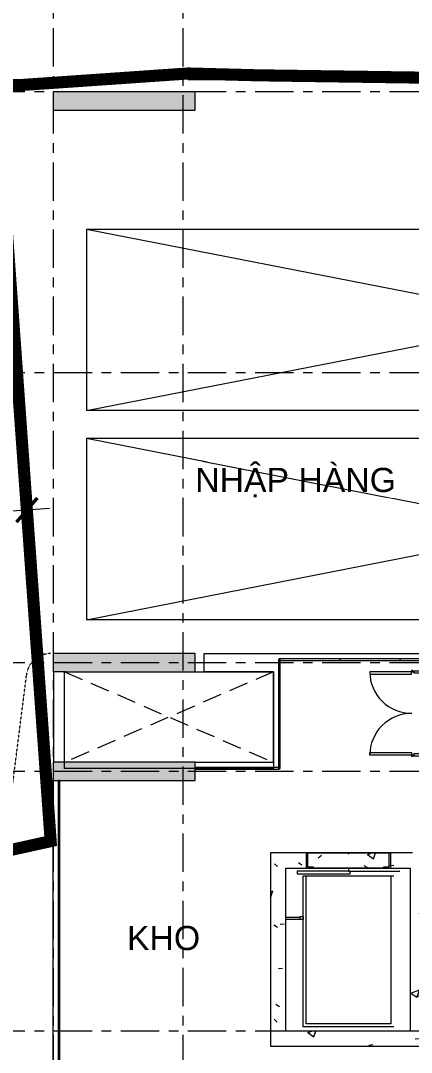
# Model space of a CAD drawing. Header units: millimetres. Extents: x -55734 to 162275, y -23881 to 125548.
# Drawn here: x -9036 to -2569, y 26498 to 43580 of the extents above; entities that cross this region are included whole.
import ezdxf
from ezdxf.xclip import XClip

# ---------------------------------------------------------------- set-up
doc = ezdxf.new("R2010")
doc.units = ezdxf.units.MM
doc.header["$XCLIPFRAME"] = 0
for name, pattern in [('gf$0$Dash', [6, 3, -3]), ('gf$0$Kume - Hidden Line', [2.2, 1.5, -0.7]), ('Grid Line', [22.225, 12.7, -3.175, 3.175, -3.175]), ('HIDDEN2', [4.7625, 3.175, -1.5875])]:
    doc.linetypes.add(name, pattern=pattern)
for name, color, linetype, lineweight in [('A-DETL-GENF', 31, 'Continuous', 5), ('CHU', 181, 'Continuous', 5), ('CUA', 31, 'Continuous', 9), ('DIM', 1, 'Continuous', 5), ('G-IMPT', 8, 'Continuous', 5), ('gf$0$A-_DETA----_E', 8, 'Continuous', 9), ('gf$0$C-_CPRK----_E', 214, 'gf$0$Kume - Hidden Line', 9), ('HATCH-1', 8, 'Continuous', 5), ('HATCH-TUONG', 152, 'Continuous', 15), ('KINH', 152, 'Continuous', 5), ('NET CAT', 3, 'Continuous', 5), ('NET THAY 2', 55, 'Continuous', 5), ('NET-CAT', 3, 'Continuous', 15), ('NET-THAY', 2, 'Continuous', 9), ('TRUC', 225, 'Continuous', 5)]:
    doc.layers.add(name, color=color, linetype=linetype, lineweight=lineweight)
doc.layers.add('CGXD', color=5, linetype='HIDDEN2')
doc.styles.add('Arial_1', font='arial.ttf', dxfattribs={"height": 400})
doc.styles.add('TA1', font='arial.ttf')
doc.dimstyles.new('D_300_KTx3.0', dxfattribs={"dimtxt": 600, "dimasz": 375, "dimexe": 375, "dimexo": 375, "dimgap": 160, "dimtad": 1, "dimdec": 0, "dimzin": 9, "dimtxsty": 'TA1', "dimblk": 'ARCHTICK', "dimcen": 1, "dimdle": 375, "dimclrd": 256, "dimclre": 256, "dimclrt": 7, "dimadec": 0, "dimazin": 0, "dimtfac": 1, "dimtdec": 0, "dimtix": 1, "dimtmove": 1, "dimatfit": 3, "dimldrblk": 'ARCHTICK', "dimfxl": 1, "dimtolj": 1, "dimtzin": 0, "dimlwd": -1, "dimlwe": -1, "dimarcsym": 0})
pattern_1 = [(50, (0, 0), (1457.47, -127.512), [152.4, -1676.4]), (355, (0, 0), (-281.94, 1528.454), [121.92, -1341.12]), (100.451, (121.5, -10.6), (1175.54, 1400.93), [129.52, -1424.72]), (46.184, (0, 406.4), (2168.63, -336.34), [228.6, -2514.6]), (96.636, (180.7, 378.4), (1899.22, 1979.42), [194.28, -2137.08]), (351.184, (0, 406.4), (1899.24, 1979.4), [182.88, -2011.68]), (21, (203.2, 304.8), (1212.915, -818.12), [152.4, -1676.4]), (326, (203.2, 304.8), (494.42, 1473.504), [121.92, -1341.12]), (71.451, (304.3, 236.6), (1707.34, 655.37), [129.52, -1424.72]), (37.5, (0, 0), (24.709, 676.44), [67.056, -1257.808, 67.056, -1294.384, -1346.2]), (37.5, (0, 0), (24.709, 676.44), [-2686.304, 67.056, -1279.144]), (7.5, (0, 0), (534.558, 801.444), [67.056, -709.168, 67.056, -1227.328, -513.08]), (7.5, (0, 0), (534.558, 801.444), [-2070.608, 67.056, -446.024]), (327.5, (-453.14, 0), (1084.7275, -45.831), [67.056, -440.944, 67.056, -1517.904, -2103.12]), (327.5, (-453.14, 0), (1084.7275, -45.831), [-2092.96, 67.056, -2036.064]), (317.5, (-656.3, 0), (1185.035, 203.414), [67.056, -593.344, 67.056, -985.52, -1493.52]), (317.5, (-656.3, 0), (1185.035, 203.414), [-1712.976, 67.056, -1426.464])]

# ---------------------------------------------------------------- blocks, each defined once
blk = doc.blocks.new('ALC1807-ASCENT PLAZA-KET CAU 1_rvt-1-MẶT BẰNG TẦNG 1')
at = {"layer": 'NET CAT'}
for points in [[(-6149, 42100), (-6149, 42400), (-8499, 42400), (-8499, 42100)], [(-8489, 32800), (-6149, 32800), (-6149, 33100), (-8499, 33100), (-8499, 32800)], [(-8489, 31000), (-6149, 31000), (-6149, 31300), (-8499, 31300), (-8499, 31000)]]:
    blk.add_hatch(color=7, dxfattribs=at).paths.add_polyline_path(points, flags=0)
at = {"layer": 'NET CAT', "color": 90, "lineweight": 13}
for p, q in [((-6149, 42400), (-8499, 42400)), ((-8499, 42400), (-8499, 42100)), ((-6149, 42100), (-6149, 42400)), ((-8499, 42100), (-6149, 42100)), ((-6149, 33100), (-8499, 33100)), ((-8499, 33100), (-8499, 32800)), ((-6149, 32800), (-6149, 33100)), ((-8499, 32800), (-8489, 32800)), ((-8289, 32800), (-6149, 32800)), ((-8489, 31300), (-8499, 31300)), ((-8499, 31300), (-8499, 31000)), ((-6149, 31300), (-8289, 31300)), ((-6149, 31000), (-6149, 31300)), ((-8499, 31000), (-6149, 31000))]:
    blk.add_line(p, q, dxfattribs=at)
at = {"layer": 'NET-THAY', "color": 50}
for p, q in [((-5999, 32800), (-5999, 33100)), ((-5999, 33100), (1301, 33100)), ((-4855, 32800), (-5999, 32800)), ((-4849, 32800), (-4855, 32800)), ((-4849, 31300), (-4849, 32800)), ((-6149, 31300), (-5999, 31300)), ((-5999, 31300), (-4855, 31300)), ((-4855, 31300), (-4849, 31300)), ((-8499, 25300), (-8499, 31000))]:
    blk.add_line(p, q, dxfattribs=at)
blk = doc.blocks.new('THANG MAY 3 - THANG MAY 3_dwg-367765-MẶT BẰNG TẦNG 1')
at = {"layer": 'G-IMPT'}
for p, q in [((-4298, 29765), (-4298, 29515)), ((-4268, 29765), (-2928, 29765)), ((-2898, 29515), (-2898, 29765)), ((-3018, 29515), (-4178, 29515)), ((-4628, 28700), (-4398, 28700)), ((-4628, 28670), (-4398, 28670))]:
    blk.add_line(p, q, dxfattribs=at)
at = {"layer": 'G-IMPT', "flags": 128}
for points in [[(-4298, 29515), (-4178, 29515), (-4178, 29530), (-4268, 29530), (-4268, 29765), (-4298, 29765)], [(-2898, 29765), (-2928, 29765), (-2928, 29530), (-3018, 29530), (-3018, 29515), (-2898, 29515)], [(-2848, 26885), (-4348, 26885), (-4348, 29385), (-2848, 29385)], [(-2898, 29385), (-2898, 26935), (-4298, 26935), (-4298, 29385)], [(-2748, 29505), (-3598, 29505), (-3598, 29462), (-2748, 29462)]]:
    blk.add_lwpolyline(points, dxfattribs=at)
for points in [[(-4448, 29420), (-3568, 29420), (-3568, 29462), (-4448, 29462)], [(-4348, 28710), (-4348, 28660), (-4398, 28660), (-4398, 28710)]]:
    blk.add_lwpolyline(points, close=True, dxfattribs=at)
blk = doc.blocks.new('THANG MAY 3 - THANG MAY 3-367766-MẶT BẰNG TẦNG 1')
blk.add_blockref('THANG MAY 3 - THANG MAY 3_dwg-367765-MẶT BẰNG TẦNG 1', (4348, -26885))
blk = doc.blocks.new('gf$0$Loading Parking Space - Loading Lot-2165419-IDEA-1st Storey')
at = {"layer": 'gf$0$A-_DETA----_E'}
for p, q in [((0, 9000), (1500, 1349, 0)), ((3000, 9000), (0, 9000)), ((0, 1349, 0), (0, 9000)), ((1500, 1349, 0), (3000, 9000)), ((3000, 1349, 0), (3000, 9000)), ((3000, 1349, 0), (0, 1349, 0))]:
    blk.add_line(p, q, dxfattribs=at)
blk = doc.blocks.new('A$C56D52FB6')
at = {"layer": 'gf$0$A-_DETA----_E', "color": 190, "linetype": 'gf$0$Dash'}
blk.add_line((-105826, 4088, 0), (-104908, 11342, 0), dxfattribs=at)
blk.add_arc((-104512, 11292, 0), 400, 90, 172.7926, dxfattribs=at)
at = {"layer": 'gf$0$C-_CPRK----_E', "linetype": 'Continuous', "rotation": 90}
for p in [(-94915, 15715), (-94915, 12251, 0)]:
    blk.add_blockref('gf$0$Loading Parking Space - Loading Lot-2165419-IDEA-1st Storey', p, dxfattribs=at)
blk = doc.blocks.new('CUA 2 CANH MO KHUNG NHOM - 1 - Type 1-362138-MẶT BẰNG TẦNG 1')
at = {"layer": 'CUA'}
for p, q in [((-588, 811), (-548, 811)), ((-588, 122), (-588, 811)), ((-548, 811), (-548, 122)), ((750, 811), (750, 122)), ((790, 811), (750, 811)), ((790, 122), (790, 811)), ((-548, 122), (-588, 122)), ((750, 122), (790, 122))]:
    blk.add_line(p, q, dxfattribs=at)
at = {"layer": 'CUA', "lineweight": 5}
for p, q in [((-589, 122), (-609, 122)), ((-609, 122), (-609, 102)), ((-609, 102), (-599, 102)), ((-599, 102), (-599, -98)), ((-589, 81), (-589, 122)), ((-569, 81), (-589, 81)), ((-569, -118), (-569, 81)), ((791, 81), (771, 81)), ((771, 81), (771, -118)), ((811, 122), (791, 122)), ((791, 122), (791, 81)), ((801, -98), (801, 102)), ((801, 102), (811, 102)), ((811, 102), (811, 122)), ((-599, -98), (-609, -98)), ((-609, -98), (-609, -118)), ((-609, -118), (-569, -118)), ((771, -118), (811, -118)), ((811, -98), (801, -98)), ((811, -118), (811, -98))]:
    blk.add_line(p, q, dxfattribs=at)
for centre, start, end in [((-588, 122), 359.5, 90), ((790, 122), 90, 180.5)]:
    blk.add_arc(centre, 688, start, end, dxfattribs=at)
blk = doc.blocks.new('System Panel - Glazed-394770-MẶT BẰNG TẦNG 1')
at = {"layer": 'KINH', "lineweight": 9}
for p, q in [((500, 13), (-500, 13)), ((-500, 13), (-500, -13)), ((500, -13), (500, 13)), ((-500, -13), (500, -13))]:
    blk.add_line(p, q, dxfattribs=at)
blk = doc.blocks.new('System Panel - Glazed-540955-MẶT BẰNG TẦNG 1')
at = {"layer": 'KINH', "lineweight": 9}
for p, q in [((500, 13), (-500, 13)), ((-500, 13), (-500, -13)), ((500, -13), (500, 13)), ((-500, -13), (500, -13))]:
    blk.add_line(p, q, dxfattribs=at)
blk = doc.blocks.new('System Panel - Glazed-771526-MẶT BẰNG TẦNG 1')
at = {"layer": 'KINH', "lineweight": 9}
for p, q in [((400, 13), (-400, 13)), ((-400, 13), (-400, -13)), ((400, -13), (400, 13)), ((-400, -13), (400, -13))]:
    blk.add_line(p, q, dxfattribs=at)
blk = doc.blocks.new('System Panel - Glazed-771690-MẶT BẰNG TẦNG 1')
at = {"layer": 'KINH', "lineweight": 9}
for p, q in [((197, 13), (-197, 13)), ((-197, 13), (-197, -13)), ((197, -13), (197, 13)), ((-197, -13), (197, -13))]:
    blk.add_line(p, q, dxfattribs=at)
blk = doc.blocks.new('_ARCHTICK')
at = {"color": 0, "linetype": 'ByBlock', "const_width": 0.15}
blk.add_lwpolyline([(-0.5, -0.5), (0.5, 0.5)], dxfattribs=at)
blk = doc.blocks.new('*D155')
at = {"layer": 'Defpoints', "color": 0, "transparency": 16777216}
for p in [(46801, 68969, 0), (42811, 68682), (42811, 68682)]:
    blk.add_point(p, dxfattribs=at)
at = {"layer": 'DIM', "transparency": 16777216}
blk.add_line((47175, 68996), (42437, 68656), dxfattribs=at)
for p, xscale, yscale, zscale, rotation in [((46801, 68969), 374.9999999999999, 374.9999999999999, 374.9999999999999, 4.109127579739793), ((42811, 68682), 375, 375, 375, 184.1091275797397)]:
    blk.add_blockref('_ARCHTICK', p, dxfattribs=dict(at, xscale=xscale, yscale=yscale, zscale=zscale, rotation=rotation))
at = {"layer": 'DIM', "color": 7, "transparency": 16777216, "insert": (44773, 69291), "char_height": 600, "attachment_point": 5, "rotation": 4.1091, "style": 'TA1'}
blk.add_mtext('\\A1;4000', dxfattribs=at)
blk = doc.blocks.new('*D156')
at = {"layer": 'Defpoints', "color": 0, "transparency": 16777216}
for p in [(42381, 59578, 0), (42381, 59578), (46380, 59499, 0)]:
    blk.add_point(p, dxfattribs=at)
at = {"layer": 'DIM', "transparency": 16777216}
blk.add_line((46755, 59491), (42006, 59586), dxfattribs=at)
for p, xscale, yscale, zscale, rotation in [((42381, 59578), 375, 375, 375, 178.8581290590944), ((46380, 59499), 375.0000000000001, 375.0000000000001, 375.0000000000001, 358.8581290590944)]:
    blk.add_blockref('_ARCHTICK', p, dxfattribs=dict(at, xscale=xscale, yscale=yscale, zscale=zscale, rotation=rotation))
at = {"layer": 'DIM', "color": 7, "transparency": 16777216, "insert": (44390, 60005), "char_height": 600, "attachment_point": 5, "rotation": 358.8581, "style": 'TA1'}
blk.add_mtext('\\A1;4000', dxfattribs=at)
blk = doc.blocks.new('A$C1F0A2BF7')
at = {"layer": 'CGXD', "ltscale": 200, "const_width": 200, "elevation": 0}
for points in [[(153561.1, 72890.8), (130418, 65461.2), (128403.5, 71788.7), (125832.2, 71058.2), (118267.2, 69299.8), (97389.2, 64252.5), (95665.1, 76400.8), (89158.6, 76288.4), (80095.2, 76240.2), (75966.3, 76254.7), (71950.1, 76296), (68041.4, 76232.4), (63824.1, 76163.2), (62710.9, 76152.8), (59200.8, 76148.4), (53256.4, 76129.8), (50614.3, 76167.4), (49470.6, 76197.6), (45331.3, 75911)], [(46406.7, 74451.5), (47194.7, 63486.7), (46424.3, 63316.7)]]:
    blk.add_lwpolyline(points, dxfattribs=at)
at = {"layer": 'DIM'}
for p1, p2, picture, middle in [((46800.7, 68969.1, 0), (42811.4, 68682.5, 0), '*D155', (44772.6, 69290.9, 0)), ((46379.8, 59498.6, 0), (42380.8, 59578.3, 0), '*D156', (44389.6, 60004.7, 0))]:
    dim = blk.add_aligned_dim(p1=p1, p2=p2, distance=0, dimstyle='D_300_KTx3.0', dxfattribs=at)
    dim.commit()
    dim.dimension.update_dxf_attribs({"geometry": picture, "text_midpoint": middle})

msp = doc.modelspace()

# ---------------------------------------------------------------- hatches: boundary and pattern name
at = {"layer": 'HATCH-TUONG', "lineweight": 5}
h = msp.add_hatch(dxfattribs=at)
h.set_pattern_fill('FP_2', color=256, style=0, pattern_type=2)
h.set_pattern_definition(pattern_1)
h.paths.add_polyline_path([(-2589.5, 29549.9), (-2589.5, 29799.9), (-4899.5, 29799.9), (-4899.5, 29549.9), (-4649.5, 29549.9)], flags=0)
h = msp.add_hatch(dxfattribs=at)
h.set_pattern_fill('FP_2', color=256, style=0, pattern_type=2)
h.set_pattern_definition(pattern_1)
h.paths.add_polyline_path([(-2339.5, 26849.9), (-2339.5, 29799.9), (-2589.5, 29799.9), (-2589.5, 26849.9)], flags=0)
h = msp.add_hatch(dxfattribs=at)
h.set_pattern_fill('FP_2', color=256, style=0, pattern_type=2)
h.set_pattern_definition(pattern_1)
h.paths.add_polyline_path([(-4649.5, 26599.9), (-4649.5, 29549.9), (-4899.5, 29549.9), (-4899.5, 26599.9)], flags=0)
h = msp.add_hatch(dxfattribs=at)
h.set_pattern_fill('FP_2', color=256, style=0, pattern_type=2)
h.set_pattern_definition(pattern_1)
h.paths.add_polyline_path([(-4649.5, 26599.9), (-2339.5, 26599.9), (-2339.5, 26849.9), (-4649.5, 26849.9)], flags=0)

# ---------------------------------------------------------------- linework, layer by layer
at = {"layer": 'HATCH-1', "linetype": 'HIDDEN2', "ltscale": 100}
for p, q in [((-8309.5, 32799.9), (-4854.7, 31299.9)), ((-4849.5, 32799.9), (-8309.5, 31299.9))]:
    msp.add_line(p, q, dxfattribs=at)
at = {"layer": 'NET-CAT'}
for p, q in [((-2589.5, 29799.9), (-4899.5, 29799.9)), ((-4899.5, 29799.9), (-4899.5, 29549.9)), ((-2549.5, 29799.9), (-2589.5, 29799.9)), ((-4899.5, 29549.9), (-4899.5, 26599.9)), ((-4649.5, 29549.9), (-2589.5, 29549.9)), ((-4649.5, 26849.9), (-4649.5, 29549.9)), ((-2589.5, 29549.9), (-2589.5, 26849.9)), ((-2589.5, 26849.9), (-4649.5, 26849.9)), ((-4899.5, 26599.9), (-4649.5, 26599.9)), ((-4649.5, 26599.9), (-2339.5, 26599.9))]:
    msp.add_line(p, q, dxfattribs=at)
at = {"layer": 'NET-THAY'}
for p, q in [((-8489.5, 31299.9), (-8489.5, 32799.9)), ((-8289.5, 32799.9), (-8489.5, 32799.9)), ((-8289.5, 31299.9), (-8489.5, 31299.9))]:
    msp.add_line(p, q, dxfattribs=at)
msp.add_lwpolyline([(-8309.5, 32799.9), (-4849.5, 32799.9), (-4849.5, 31199.9), (-8309.5, 31199.9)], close=True, dxfattribs=at)
at = {"layer": 'TRUC', "linetype": 'Grid Line', "ltscale": 50}
for p, q in [((-8499.5, 50122.6), (-8499.5, -7437.9)), ((-6349.5, 50122.6), (-6349.5, -10105.5)), ((48819.1, 42599.9), (-15250.4, 42599.9)), ((48819.1, 42399.9), (-20105, 42399.9)), ((48819.1, 37749.9), (-17790.4, 37749.9)), ((48819.1, 32949.9), (-17790.4, 32949.9)), ((48819.1, 31149.9), (-20105, 31149.9)), ((48819.1, 26849.9), (-17790.4, 26849.9))]:
    msp.add_line(p, q, dxfattribs=at)

# ---------------------------------------------------------------- block references
at = {"lineweight": 5}
msp.add_blockref('ALC1807-ASCENT PLAZA-KET CAU 1_rvt-1-MẶT BẰNG TẦNG 1', (0, 0), dxfattribs=at)
at = {"color": 50, "lineweight": 9}
for name, p, rotation in [('System Panel - Glazed-540955-MẶT BẰNG TẦNG 1', (-4755.4, 32499.9), 270), ('CUA 2 CANH MO KHUNG NHOM - 1 - Type 1-362138-MẶT BẰNG TẦNG 1', (-2447.2, 32008.5), 90), ('System Panel - Glazed-771526-MẶT BẰNG TẦNG 1', (-4755.4, 31599.9), 270), ('System Panel - Glazed-771690-MẶT BẰNG TẦNG 1', (-5952.4, 31199.9), 180), ('System Panel - Glazed-540955-MẶT BẰNG TẦNG 1', (-5255.4, 31199.9), 180), ('System Panel - Glazed-394770-MẶT BẰNG TẦNG 1', (-8399.5, 30499.9), 270), ('System Panel - Glazed-394770-MẶT BẰNG TẦNG 1', (-8399.5, 29499.9), 270), ('System Panel - Glazed-394770-MẶT BẰNG TẦNG 1', (-8399.5, 28499.9), 270), ('System Panel - Glazed-394770-MẶT BẰNG TẦNG 1', (-8399.5, 27499.9), 270), ('System Panel - Glazed-394770-MẶT BẰNG TẦNG 1', (-8399.5, 26499.9), 270)]:
    msp.add_blockref(name, p, dxfattribs=dict(at, rotation=rotation))
for p in [(-4255.4, 32999.9), (-3255.4, 32999.9), (-2255.4, 32999.9)]:
    msp.add_blockref('System Panel - Glazed-540955-MẶT BẰNG TẦNG 1', p, dxfattribs=at)
at = {"layer": 'A-DETL-GENF'}
msp.add_blockref('THANG MAY 3 - THANG MAY 3-367766-MẶT BẰNG TẦNG 1', (-4360.3, 26919.9), dxfattribs=at)

# ---------------------------------------------------------------- texts
at = {"layer": 'CHU', "color": 7, "insert": (-7275.5, 28591), "char_height": 400, "width": 1803.86, "attachment_point": 1, "line_spacing_factor": 0.936439, "style": 'Arial_1'}
msp.add_mtext('KHO', dxfattribs=at)

# ---------------------------------------------------------------- next in the draw order: texts
at = {"layer": 'CHU', "color": 7, "insert": (-6146.4, 36175.4), "char_height": 400, "width": 3434, "attachment_point": 1, "line_spacing_factor": 0.936439, "style": 'Arial_1', "bg_fill": 3, "box_fill_scale": 1.25, "bg_fill_color": 256, "bg_fill_true_color": 13158600, "bg_fill_transparency": 0}
msp.add_mtext('\\pt2540,5080,7620,10160,12700,15240,17780,20320,22860,25400,27940,30480,33020,35560,38100,40640,43180,45720,48260,50800,53340,55880,58420,60960,63500,66040,68580,71120,73660,76200,78740,81280;NH{\\fArial|b0|i0|c163|p34;ẬP HÀNG}', dxfattribs=at)

# ---------------------------------------------------------------- next in the draw order: block references
at = {"layer": 'NET THAY 2'}
ref = msp.add_blockref('A$C1F0A2BF7', (-55733.8, -33492.4, 0), dxfattribs=at)
XClip(ref).set_block_clipping_path([(-27462.6186291156, 51738.6749988016), (137958.5174097056, 152520.3806320981)])
at = {"layer": 'NET-THAY'}
msp.add_blockref('A$C56D52FB6', (95969.7, 21408.2), dxfattribs=at)

doc.saveas('drawing.dxf')
